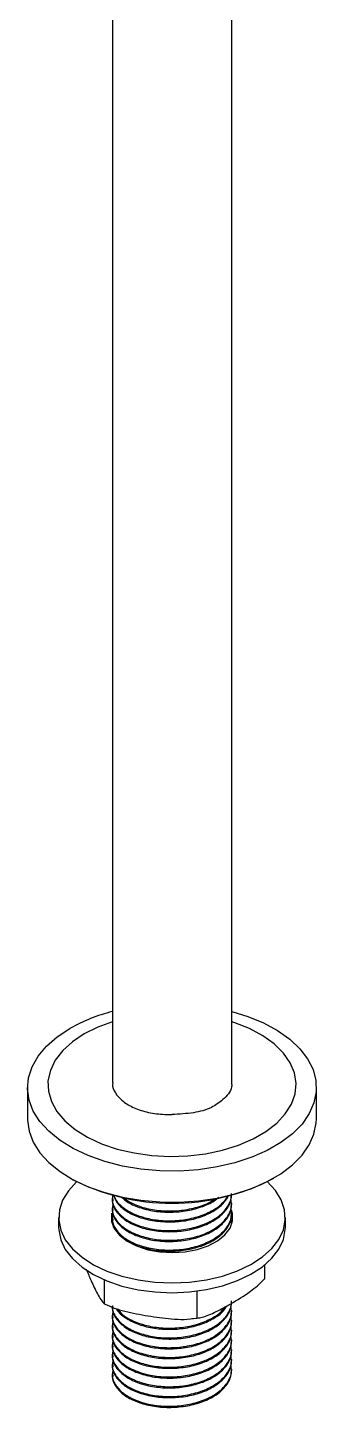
# Model space of a CAD drawing. Header units: millimetres. Extents: x 1036 to 1701, y -23 to 446.
# Drawn here: x 1471.3 to 1495.5, y 95.9 to 211.3 of the extents above; entities that cross this region are included whole.
import ezdxf

# ---------------------------------------------------------------- set-up
doc = ezdxf.new("R2010")
doc.units = ezdxf.units.MM
doc.layers.add('SolidLine', color=7, linetype='Continuous', lineweight=30)

msp = doc.modelspace()

# ---------------------------------------------------------------- linework, layer by layer
at = {"layer": 'SolidLine', "linetype": 'Continuous', "lineweight": 25}
for p, q in [((1478.45, 301.57), (1478.45, 123.04)), ((1488.45, 122.86), (1488.45, 301.57)), ((1471.35, 122.61), (1471.35, 120)), ((1495.55, 120), (1495.55, 122.61)), ((1478.45, 113.34), (1478.45, 113.24)), ((1478.45, 112.52), (1478.45, 112.42)), ((1488.45, 112.83), (1488.45, 112.93)), ((1488.45, 112.02), (1488.45, 112.11)), ((1473.95, 111.75), (1473.95, 110.93)), ((1478.45, 111.7), (1478.45, 111.61)), ((1478.55, 110.93), (1478.55, 111.01)), ((1488.42, 111.29), (1488.37, 111.65)), ((1488.5, 111.34), (1488.44, 111.54)), ((1488.45, 111.2), (1488.45, 111.3)), ((1492.95, 110.93), (1492.95, 111.75)), ((1491.2, 107.76), (1491.2, 106.61)), ((1477.77, 106.54), (1477.77, 104.53)), ((1485.53, 105.58), (1485.53, 103.33)), ((1488.45, 103.85), (1488.45, 103.95)), ((1478.45, 103.54), (1478.45, 103.44)), ((1485.1, 103.28), (1485.77, 103.36)), ((1488.45, 103.03), (1488.45, 103.13)), ((1478.45, 102.72), (1478.45, 102.63)), ((1478.45, 101.9), (1478.45, 101.81)), ((1488.45, 102.22), (1488.45, 102.31)), ((1478.45, 101.09), (1478.45, 100.99)), ((1488.45, 101.4), (1488.45, 101.5)), ((1488.45, 100.58), (1488.45, 100.68)), ((1478.45, 100.27), (1478.45, 100.18)), ((1478.45, 99.46), (1478.45, 99.36)), ((1488.45, 99.77), (1488.45, 99.86)), ((1478.45, 98.64), (1478.45, 98.54)), ((1488.45, 98.95), (1488.45, 99.05))]:
    msp.add_line(p, q, dxfattribs=at)
at = {"layer": 'SolidLine', "linetype": 'Continuous', "lineweight": 25, "flags": 128}
for points in [[(1488.45, 128.97), (1489.79, 128.56), (1491.1, 128.02), (1492.29, 127.38), (1493.31, 126.66), (1494.15, 125.86), (1494.81, 125.01), (1495.26, 124.12), (1495.51, 123.19), (1495.53, 122.26), (1495.34, 121.33), (1494.94, 120.43), (1494.34, 119.56), (1493.54, 118.75), (1492.56, 118.01), (1491.41, 117.35), (1490.13, 116.79), (1488.72, 116.32), (1487.23, 115.97), (1485.66, 115.74), (1484.05, 115.63), (1482.44, 115.65), (1480.84, 115.79), (1479.29, 116.05), (1477.81, 116.43), (1476.43, 116.92), (1475.18, 117.51), (1474.08, 118.19), (1473.14, 118.95), (1472.39, 119.78), (1471.83, 120.65), (1471.48, 121.56), (1471.35, 122.49), (1471.43, 123.43), (1471.73, 124.34), (1472.23, 125.23), (1472.94, 126.07), (1473.83, 126.85), (1474.89, 127.55), (1474.89, 127.55)], [(1476.1, 127.1), (1475.1, 126.44), (1474.29, 125.7), (1473.67, 124.9), (1473.26, 124.05), (1473.06, 123.18), (1473.09, 122.31), (1473.34, 121.44), (1473.8, 120.61), (1474.47, 119.82), (1475.33, 119.1), (1476.37, 118.46), (1477.55, 117.91), (1478.86, 117.47), (1480.27, 117.14), (1481.75, 116.93), (1483.26, 116.85), (1484.77, 116.9), (1486.26, 117.08), (1487.69, 117.37), (1489.03, 117.79), (1490.24, 118.31), (1491.32, 118.93), (1492.22, 119.64), (1492.94, 120.41), (1493.46, 121.23), (1493.76, 122.09), (1493.84, 122.96), (1493.71, 123.84), (1493.35, 124.69), (1492.78, 125.5), (1492.01, 126.26), (1491.06, 126.94), (1489.95, 127.54), (1488.7, 128.04), (1488.45, 128.12)], [(1478.45, 128.12), (1477.24, 127.67), (1476.1, 127.1)], [(1471.35, 120), (1471.35, 119.88), (1471.48, 118.95), (1471.83, 118.04), (1472.39, 117.16), (1473.14, 116.34), (1474.08, 115.58), (1475.18, 114.9), (1476.43, 114.31), (1477.81, 113.82), (1479.29, 113.44), (1480.84, 113.18), (1482.44, 113.04), (1484.05, 113.02), (1485.66, 113.13), (1487.23, 113.36), (1488.72, 113.71), (1490.13, 114.17), (1491.41, 114.74), (1492.56, 115.4), (1493.54, 116.14), (1494.34, 116.95), (1494.94, 117.82), (1495.34, 118.72), (1495.53, 119.65), (1495.55, 120)], [(1475.48, 114.74), (1475.46, 114.72), (1474.77, 113.98), (1474.28, 113.19), (1474.01, 112.37), (1473.96, 111.53), (1474.13, 110.69), (1474.51, 109.88), (1475.11, 109.12), (1475.91, 108.42), (1476.88, 107.79), (1478, 107.26), (1479.25, 106.83), (1480.6, 106.52), (1482.02, 106.33), (1483.47, 106.27), (1484.92, 106.33), (1486.34, 106.53), (1487.68, 106.84), (1488.93, 107.27), (1490.05, 107.81), (1491.02, 108.44), (1491.8, 109.14), (1492.4, 109.91), (1492.78, 110.72), (1492.94, 111.55), (1492.88, 112.39), (1492.6, 113.22), (1492.11, 114.01), (1491.42, 114.74)], [(1478.39, 112.11), (1478.37, 112.04), (1478.38, 111.42), (1478.61, 110.82), (1479.05, 110.26), (1479.68, 109.76), (1480.48, 109.36), (1481.41, 109.05), (1482.42, 108.87), (1483.49, 108.81), (1484.55, 108.88), (1485.56, 109.07), (1486.48, 109.38), (1487.26, 109.8), (1487.88, 110.3), (1488.31, 110.86), (1488.52, 111.46), (1488.52, 112.08), (1488.44, 112.35)], [(1473.95, 110.93), (1473.96, 110.71), (1474.13, 109.88), (1474.51, 109.07), (1475.11, 108.3), (1475.91, 107.6), (1476.88, 106.97), (1478, 106.44), (1479.25, 106.01), (1480.6, 105.7), (1482.02, 105.51), (1483.47, 105.45), (1484.92, 105.52), (1486.34, 105.71), (1487.68, 106.02), (1488.93, 106.46), (1490.05, 106.99), (1491.02, 107.62), (1491.8, 108.33), (1492.4, 109.09), (1492.78, 109.9), (1492.94, 110.74), (1492.95, 110.93)]]:
    msp.add_lwpolyline(points, dxfattribs=at)
at = {"layer": 'SolidLine', "linetype": 'Continuous', "lineweight": 25}
for centre, radius, start, end in [((1482.04, 114.83), 14.59, 104.249, 119.3329), ((1483.45, 131.22), 18.29, 242.2254, 297.7746)]:
    msp.add_arc(centre, radius, start, end, dxfattribs=at)
for points, knots in [([(1478.49, 123.04), (1478.48, 122.94), (1478.44, 122.57), (1478.79, 121.97), (1479.49, 121.3), (1480.53, 120.77), (1481.78, 120.44), (1482.81, 120.35), (1483.36, 120.36), (1483.45, 120.36)], [0, 0, 0, 0, 0.071173, 0.250999, 0.430785, 0.607115, 0.78751, 0.966426, 1, 1, 1, 1]), ([(1488.45, 122.86), (1488.45, 122.79), (1488.43, 122.3), (1487.74, 121.59), (1486.68, 120.82), (1485.17, 120.44), (1484.05, 120.39), (1483.45, 120.36)], [0, 0, 0, 0, 0.188793, 1.465736, 2.640461, 4.198458, 6.005559, 6.005559, 6.005559, 6.005559]), ([(1478.53, 113.65), (1478.49, 113.53), (1478.38, 113.16), (1478.61, 112.53), (1479.19, 111.83), (1480.12, 111.24), (1481.31, 110.83), (1482.66, 110.63), (1484.08, 110.65), (1485.45, 110.91), (1486.66, 111.37), (1487.63, 112.01), (1488.23, 112.78), (1488.49, 113.38), (1488.43, 113.7), (1488.42, 113.74)], [0, 0, 0, 0, 0.03851, 0.124407, 0.211597, 0.2969, 0.38333, 0.470362, 0.555449, 0.642278, 0.729013, 0.814133, 0.901222, 0.987521, 1, 1, 1, 1]), ([(1478.53, 112.83), (1478.49, 112.72), (1478.38, 112.35), (1478.61, 111.71), (1479.19, 111.01), (1480.12, 110.43), (1481.31, 110.02), (1482.66, 109.82), (1484.08, 109.84), (1485.45, 110.09), (1486.66, 110.55), (1487.62, 111.19), (1488.24, 111.96), (1488.51, 112.68), (1488.4, 113.12), (1488.37, 113.28)], [0, 0, 0, 0, 0.0371669, 0.1200684, 0.2042174, 0.2865453, 0.3699613, 0.4539584, 0.5360778, 0.6198784, 0.7035882, 0.7857402, 0.8697917, 0.9530814, 1, 1, 1, 1]), ([(1478.49, 113.24), (1478.48, 113.14), (1478.44, 112.78), (1478.79, 112.17), (1479.49, 111.5), (1480.53, 110.98), (1481.79, 110.64), (1483.18, 110.52), (1484.59, 110.62), (1485.91, 110.96), (1487.04, 111.49), (1487.88, 112.18), (1488.38, 112.92), (1488.41, 113.43), (1488.42, 113.65)], [0, 0, 0, 0, 0.035591, 0.125514, 0.215418, 0.303594, 0.393802, 0.48327, 0.571711, 0.662059, 0.750954, 0.839916, 0.930256, 1, 1, 1, 1]), ([(1478.53, 113.65), (1478.61, 113.43), (1478.78, 112.95), (1479.5, 112.32), (1480.52, 111.79), (1481.79, 111.46), (1483.18, 111.34), (1484.59, 111.44), (1485.91, 111.77), (1487.03, 112.3), (1487.84, 112.93), (1488.09, 113.4), (1488.2, 113.6)], [0, 0, 0, 0, 0.090315, 0.195086, 0.297843, 0.402968, 0.507232, 0.610298, 0.715586, 0.81918, 0.922853, 1, 1, 1, 1]), ([(1478.58, 113.64), (1478.6, 113.55), (1478.68, 113.19), (1479.21, 112.64), (1480.12, 112.06), (1481.31, 111.65), (1482.66, 111.45), (1484.08, 111.47), (1485.45, 111.72), (1486.66, 112.19), (1487.63, 112.82), (1488, 113.33), (1488.18, 113.59)], [0, 0, 0, 0, 0.039334, 0.147371, 0.25307, 0.360167, 0.468009, 0.57344, 0.68103, 0.788503, 0.893977, 1, 1, 1, 1]), ([(1479.23, 113.45), (1479.33, 113.35), (1479.65, 113.03), (1480.54, 112.61), (1481.78, 112.27), (1483.18, 112.15), (1484.59, 112.26), (1485.9, 112.59), (1486.85, 113), (1487.23, 113.33), (1487.34, 113.43)], [0, 0, 0, 0, 0.066156, 0.210003, 0.357168, 0.503125, 0.647406, 0.794798, 0.939818, 1, 1, 1, 1]), ([(1479.34, 113.42), (1479.6, 113.24), (1480.14, 112.86), (1481.31, 112.47), (1482.66, 112.27), (1484.08, 112.29), (1485.44, 112.54), (1486.49, 112.91), (1486.94, 113.24), (1487.09, 113.34)], [0, 0, 0, 0, 0.1396272, 0.2963391, 0.4541426, 0.6084184, 0.7658529, 0.9231165, 1, 1, 1, 1]), ([(1478.53, 112.01), (1478.49, 111.9), (1478.38, 111.53), (1478.61, 110.9), (1479.19, 110.19), (1480.12, 109.61), (1481.31, 109.2), (1482.66, 109), (1484.08, 109.02), (1485.45, 109.27), (1486.66, 109.74), (1487.62, 110.37), (1488.24, 111.14), (1488.51, 111.87), (1488.4, 112.3), (1488.37, 112.46)], [0, 0, 0, 0, 0.0371669, 0.1200684, 0.2042174, 0.2865453, 0.3699613, 0.4539584, 0.5360778, 0.6198784, 0.7035882, 0.7857402, 0.8697917, 0.9530814, 1, 1, 1, 1]), ([(1478.49, 112.42), (1478.48, 112.32), (1478.44, 111.96), (1478.79, 111.35), (1479.49, 110.69), (1480.53, 110.16), (1481.79, 109.82), (1483.18, 109.7), (1484.59, 109.81), (1485.91, 110.14), (1487.04, 110.67), (1487.88, 111.36), (1488.38, 112.11), (1488.41, 112.61), (1488.42, 112.83)], [0, 0, 0, 0, 0.035591, 0.125514, 0.215418, 0.303594, 0.393802, 0.48327, 0.571711, 0.662059, 0.750954, 0.839916, 0.930256, 1, 1, 1, 1]), ([(1478.49, 111.61), (1478.48, 111.5), (1478.44, 111.14), (1478.79, 110.54), (1479.49, 109.87), (1480.53, 109.34), (1481.79, 109.01), (1483.18, 108.89), (1484.59, 108.99), (1485.91, 109.32), (1487.04, 109.85), (1487.88, 110.54), (1488.38, 111.29), (1488.41, 111.8), (1488.42, 112.02)], [0, 0, 0, 0, 0.035591, 0.125514, 0.215418, 0.303594, 0.393802, 0.48327, 0.571711, 0.662059, 0.750954, 0.839916, 0.930256, 1, 1, 1, 1]), ([(1476.26, 107.42), (1476.4, 107.09), (1476.71, 106.34), (1477.12, 105.5), (1477.49, 104.83), (1477.68, 104.63), (1477.77, 104.53)], [0, 0, 0, 0, 0.273562, 0.616002, 0.805957, 1, 1, 1, 1]), ([(1485.53, 103.33), (1485.67, 103.35), (1486.19, 103.42), (1487.15, 103.85), (1488.51, 104.59), (1489.86, 105.41), (1490.82, 106.19), (1491.19, 106.6), (1491.2, 106.61)], [0, 0, 0, 0, 0.081095, 0.28825, 0.500198, 0.786977, 0.99559, 1, 1, 1, 1]), ([(1477.77, 104.53), (1478.05, 104.4), (1478.61, 104.14), (1479.84, 103.8), (1481.44, 103.5), (1483.1, 103.27), (1484.48, 103.19), (1485.17, 103.28), (1485.53, 103.33)], [0, 0, 0, 0, 0.111513, 0.225825, 0.472299, 0.721055, 0.859043, 1, 1, 1, 1]), ([(1478.46, 104.35), (1478.45, 104.34), (1478.39, 104.08), (1478.63, 103.55), (1479.18, 102.84), (1480.12, 102.26), (1481.31, 101.85), (1482.66, 101.65), (1484.08, 101.67), (1485.45, 101.92), (1486.66, 102.39), (1487.63, 103.02), (1488.23, 103.79), (1488.49, 104.4), (1488.43, 104.72), (1488.42, 104.76)], [0, 0, 0, 0, 0.003721, 0.092726, 0.18307, 0.27146, 0.361017, 0.451199, 0.539364, 0.629335, 0.719208, 0.807408, 0.897648, 0.98707, 1, 1, 1, 1]), ([(1478.53, 103.85), (1478.49, 103.73), (1478.38, 103.37), (1478.61, 102.73), (1479.19, 102.03), (1480.12, 101.44), (1481.31, 101.03), (1482.66, 100.83), (1484.08, 100.86), (1485.45, 101.11), (1486.66, 101.57), (1487.62, 102.21), (1488.24, 102.98), (1488.51, 103.7), (1488.4, 104.14), (1488.37, 104.3)], [0, 0, 0, 0, 0.037167, 0.120068, 0.204217, 0.286545, 0.369961, 0.453958, 0.536078, 0.619878, 0.703588, 0.78574, 0.869792, 0.953081, 1, 1, 1, 1]), ([(1478.49, 104.26), (1478.48, 104.16), (1478.44, 103.79), (1478.79, 103.19), (1479.49, 102.52), (1480.53, 101.99), (1481.79, 101.66), (1483.18, 101.54), (1484.59, 101.64), (1485.91, 101.97), (1487.04, 102.5), (1487.88, 103.2), (1488.38, 103.94), (1488.41, 104.45), (1488.42, 104.67)], [0, 0, 0, 0, 0.035591, 0.125514, 0.215418, 0.303594, 0.393802, 0.48327, 0.571711, 0.662059, 0.750954, 0.839916, 0.930256, 1, 1, 1, 1]), ([(1478.79, 104.12), (1478.8, 104.08), (1478.93, 103.8), (1479.52, 103.34), (1480.52, 102.81), (1481.79, 102.47), (1483.18, 102.35), (1484.59, 102.46), (1485.92, 102.79), (1487.03, 103.32), (1487.75, 103.85), (1487.95, 104.21), (1488, 104.3)], [0, 0, 0, 0, 0.015538, 0.134243, 0.250665, 0.369772, 0.487901, 0.604674, 0.723965, 0.841336, 0.958798, 1, 1, 1, 1]), ([(1478.91, 104.08), (1479.02, 103.94), (1479.29, 103.57), (1480.13, 103.08), (1481.31, 102.67), (1482.66, 102.47), (1484.08, 102.49), (1485.45, 102.74), (1486.65, 103.21), (1487.5, 103.73), (1487.8, 104.13), (1487.9, 104.27)], [0, 0, 0, 0, 0.071098, 0.193134, 0.316784, 0.441295, 0.563022, 0.687242, 0.811327, 0.933103, 1, 1, 1, 1]), ([(1478.53, 103.03), (1478.49, 102.92), (1478.38, 102.55), (1478.61, 101.91), (1479.19, 101.21), (1480.12, 100.63), (1481.31, 100.22), (1482.66, 100.02), (1484.08, 100.04), (1485.45, 100.29), (1486.66, 100.75), (1487.62, 101.39), (1488.24, 102.16), (1488.51, 102.89), (1488.4, 103.32), (1488.37, 103.48)], [0, 0, 0, 0, 0.037167, 0.120068, 0.204217, 0.286545, 0.369961, 0.453958, 0.536078, 0.619878, 0.703588, 0.78574, 0.869792, 0.953081, 1, 1, 1, 1]), ([(1478.49, 103.44), (1478.48, 103.34), (1478.44, 102.98), (1478.79, 102.37), (1479.49, 101.7), (1480.53, 101.18), (1481.79, 100.84), (1483.18, 100.72), (1484.59, 100.83), (1485.91, 101.16), (1487.04, 101.69), (1487.88, 102.38), (1488.38, 103.13), (1488.41, 103.63), (1488.42, 103.85)], [0, 0, 0, 0, 0.035591, 0.125514, 0.215418, 0.303594, 0.393802, 0.48327, 0.571711, 0.662059, 0.750954, 0.839916, 0.930256, 1, 1, 1, 1]), ([(1478.49, 102.63), (1478.48, 102.52), (1478.44, 102.16), (1478.79, 101.55), (1479.49, 100.89), (1480.53, 100.36), (1481.79, 100.02), (1483.18, 99.9), (1484.59, 100.01), (1485.91, 100.34), (1487.04, 100.87), (1487.88, 101.56), (1488.38, 102.31), (1488.41, 102.82), (1488.42, 103.04)], [0, 0, 0, 0, 0.035591, 0.125514, 0.215418, 0.303594, 0.393802, 0.48327, 0.571711, 0.662059, 0.750954, 0.839916, 0.930256, 1, 1, 1, 1]), ([(1478.53, 102.21), (1478.49, 102.1), (1478.38, 101.73), (1478.61, 101.1), (1479.19, 100.39), (1480.12, 99.81), (1481.31, 99.4), (1482.66, 99.2), (1484.08, 99.22), (1485.45, 99.47), (1486.66, 99.94), (1487.62, 100.58), (1488.24, 101.34), (1488.51, 102.07), (1488.4, 102.51), (1488.37, 102.66)], [0, 0, 0, 0, 0.037167, 0.120068, 0.204217, 0.286545, 0.369961, 0.453958, 0.536078, 0.619878, 0.703588, 0.78574, 0.869792, 0.953081, 1, 1, 1, 1]), ([(1478.53, 101.4), (1478.49, 101.28), (1478.38, 100.92), (1478.61, 100.28), (1479.19, 99.58), (1480.12, 98.99), (1481.31, 98.58), (1482.66, 98.38), (1484.08, 98.41), (1485.45, 98.66), (1486.66, 99.12), (1487.62, 99.76), (1488.24, 100.53), (1488.51, 101.25), (1488.4, 101.69), (1488.37, 101.85)], [0, 0, 0, 0, 0.0371669, 0.1200684, 0.2042174, 0.2865453, 0.3699613, 0.4539584, 0.5360778, 0.6198784, 0.7035882, 0.7857402, 0.8697917, 0.9530814, 1, 1, 1, 1]), ([(1478.49, 101.81), (1478.48, 101.71), (1478.44, 101.34), (1478.79, 100.74), (1479.49, 100.07), (1480.53, 99.54), (1481.79, 99.21), (1483.18, 99.09), (1484.59, 99.19), (1485.91, 99.52), (1487.04, 100.05), (1487.88, 100.75), (1488.38, 101.49), (1488.41, 102), (1488.42, 102.22)], [0, 0, 0, 0, 0.035591, 0.125514, 0.215418, 0.303594, 0.393802, 0.48327, 0.571711, 0.662059, 0.750954, 0.839916, 0.930256, 1, 1, 1, 1]), ([(1478.53, 100.58), (1478.49, 100.47), (1478.38, 100.1), (1478.61, 99.46), (1479.19, 98.76), (1480.12, 98.18), (1481.31, 97.77), (1482.66, 97.57), (1484.08, 97.59), (1485.45, 97.84), (1486.66, 98.3), (1487.62, 98.94), (1488.24, 99.71), (1488.51, 100.44), (1488.4, 100.87), (1488.37, 101.03)], [0, 0, 0, 0, 0.037167, 0.120068, 0.204217, 0.286545, 0.369961, 0.453958, 0.536078, 0.619878, 0.703588, 0.78574, 0.869792, 0.953081, 1, 1, 1, 1]), ([(1478.49, 100.99), (1478.48, 100.89), (1478.44, 100.53), (1478.79, 99.92), (1479.49, 99.25), (1480.53, 98.73), (1481.79, 98.39), (1483.18, 98.27), (1484.59, 98.38), (1485.91, 98.71), (1487.04, 99.24), (1487.88, 99.93), (1488.38, 100.68), (1488.41, 101.18), (1488.42, 101.4)], [0, 0, 0, 0, 0.035591, 0.125514, 0.215418, 0.303594, 0.393802, 0.48327, 0.571711, 0.662059, 0.750954, 0.839916, 0.930256, 1, 1, 1, 1]), ([(1478.49, 100.18), (1478.48, 100.07), (1478.44, 99.71), (1478.79, 99.1), (1479.49, 98.44), (1480.53, 97.91), (1481.79, 97.57), (1483.18, 97.45), (1484.59, 97.56), (1485.91, 97.89), (1487.04, 98.42), (1487.88, 99.11), (1488.38, 99.86), (1488.41, 100.37), (1488.42, 100.59)], [0, 0, 0, 0, 0.035591, 0.125514, 0.215418, 0.303594, 0.393802, 0.48327, 0.571711, 0.662059, 0.750954, 0.839916, 0.930256, 1, 1, 1, 1]), ([(1478.53, 99.76), (1478.49, 99.65), (1478.38, 99.28), (1478.61, 98.65), (1479.19, 97.95), (1480.12, 97.36), (1481.31, 96.95), (1482.66, 96.75), (1484.08, 96.77), (1485.45, 97.03), (1486.66, 97.49), (1487.62, 98.13), (1488.24, 98.89), (1488.51, 99.62), (1488.4, 100.06), (1488.37, 100.21)], [0, 0, 0, 0, 0.037167, 0.120068, 0.204217, 0.286545, 0.369961, 0.453958, 0.536078, 0.619878, 0.703588, 0.78574, 0.869792, 0.953081, 1, 1, 1, 1]), ([(1478.53, 98.95), (1478.49, 98.83), (1478.38, 98.47), (1478.61, 97.83), (1479.19, 97.13), (1480.12, 96.54), (1481.31, 96.13), (1482.66, 95.93), (1484.08, 95.96), (1485.45, 96.21), (1486.66, 96.67), (1487.62, 97.31), (1488.24, 98.08), (1488.51, 98.8), (1488.4, 99.24), (1488.37, 99.4)], [0, 0, 0, 0, 0.037167, 0.120068, 0.204217, 0.286545, 0.369961, 0.453958, 0.536078, 0.619878, 0.703588, 0.78574, 0.869792, 0.953081, 1, 1, 1, 1]), ([(1478.49, 99.36), (1478.48, 99.26), (1478.44, 98.89), (1478.79, 98.29), (1479.49, 97.62), (1480.53, 97.09), (1481.79, 96.76), (1483.18, 96.64), (1484.59, 96.74), (1485.91, 97.07), (1487.04, 97.61), (1487.88, 98.3), (1488.38, 99.04), (1488.41, 99.55), (1488.42, 99.77)], [0, 0, 0, 0, 0.035591, 0.125514, 0.215418, 0.303594, 0.393802, 0.48327, 0.571711, 0.662059, 0.750954, 0.839916, 0.930256, 1, 1, 1, 1]), ([(1478.49, 98.54), (1478.48, 98.44), (1478.44, 98.08), (1478.79, 97.47), (1479.49, 96.8), (1480.53, 96.28), (1481.79, 95.94), (1483.18, 95.82), (1484.59, 95.93), (1485.91, 96.26), (1487.04, 96.79), (1487.88, 97.48), (1488.38, 98.23), (1488.41, 98.73), (1488.42, 98.95)], [0, 0, 0, 0, 0.0355907, 0.1255143, 0.2154183, 0.3035935, 0.3938021, 0.4832704, 0.5717114, 0.6620592, 0.7509535, 0.8399159, 0.9302557, 1, 1, 1, 1])]:
    msp.add_open_spline(points, degree=3, knots=knots, dxfattribs=at)

doc.saveas('drawing.dxf')
